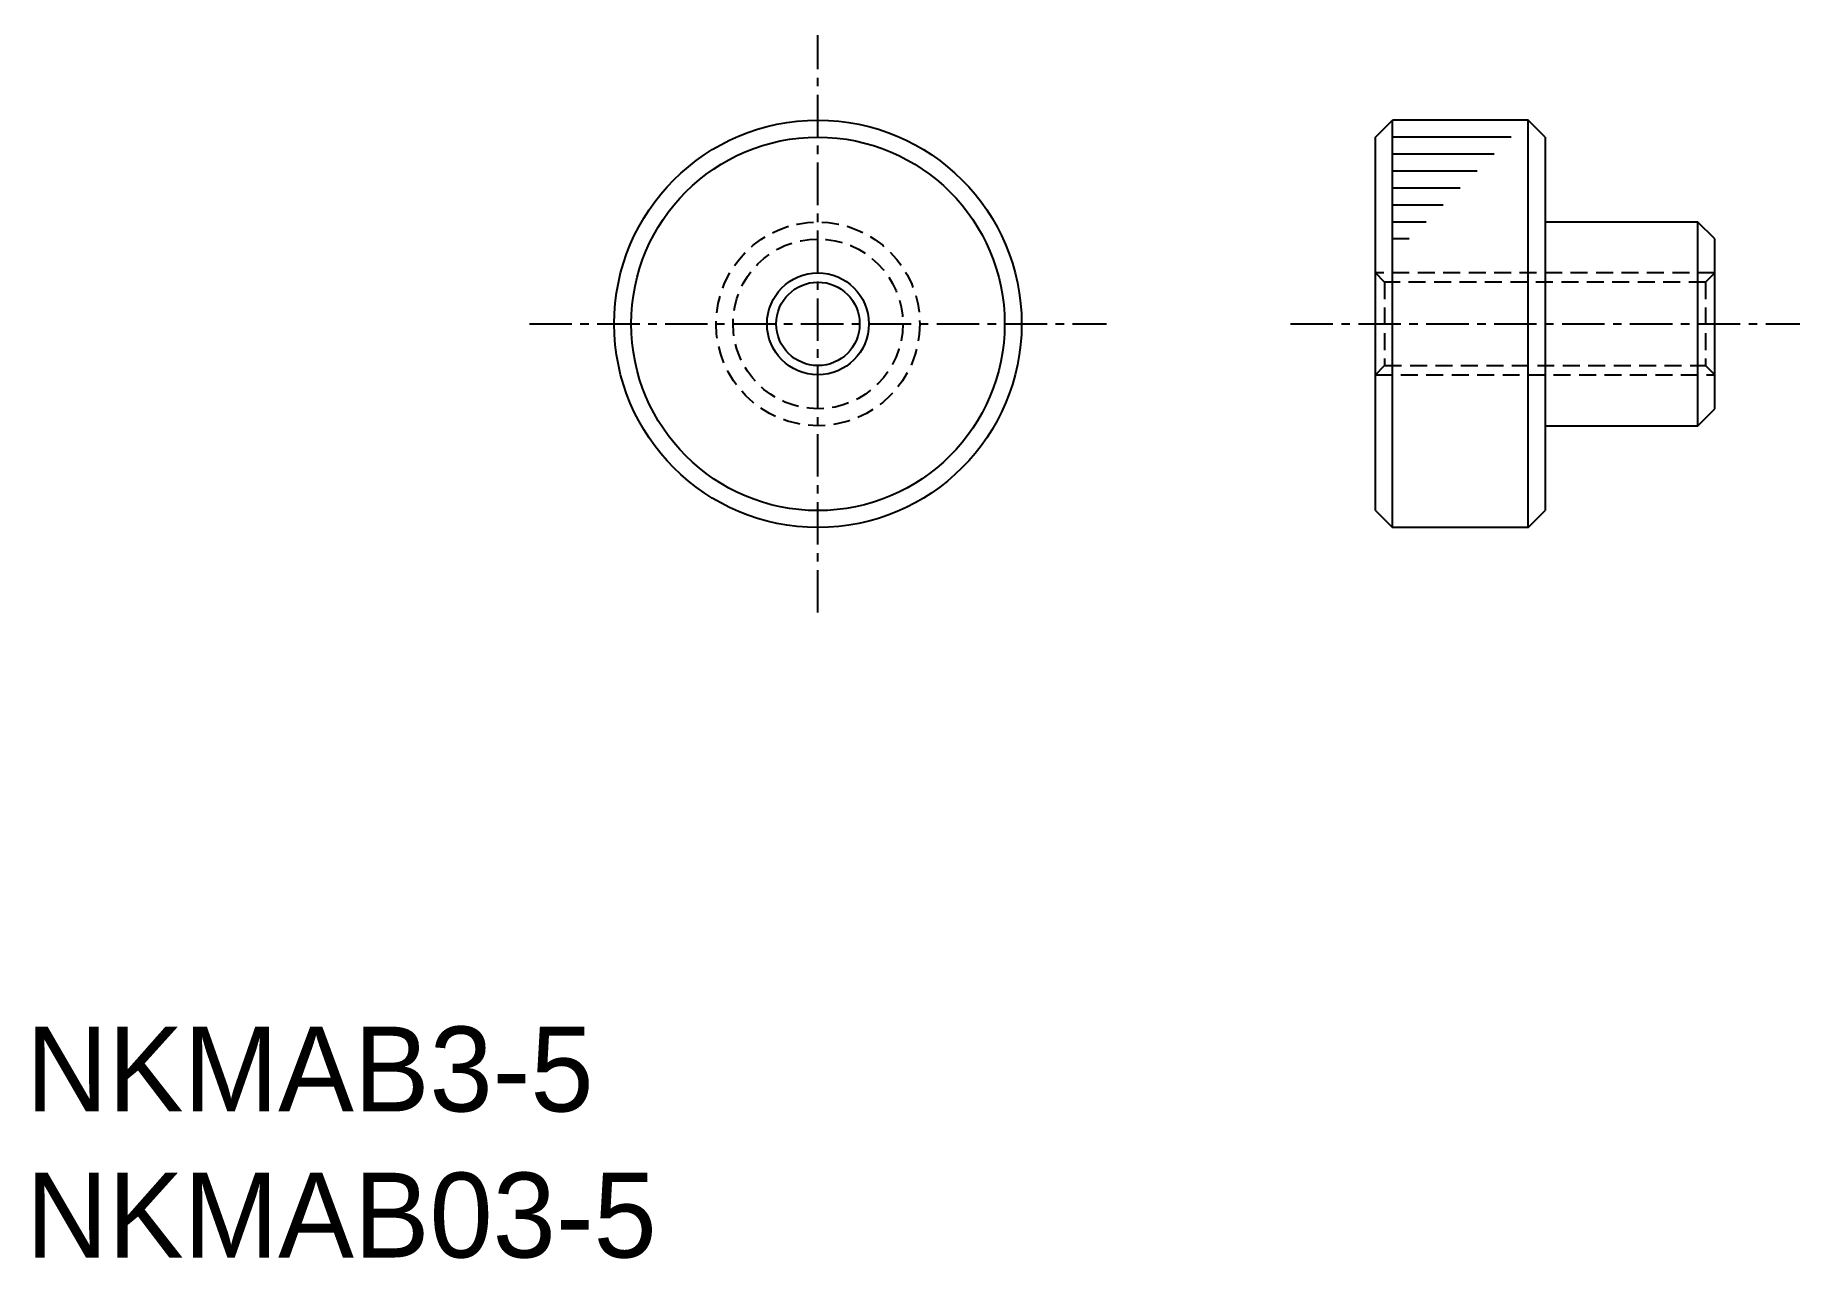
# Model space of a CAD drawing. Extents: x 0.3 to 52.2, y 0 to 36.
import ezdxf

# ---------------------------------------------------------------- set-up
doc = ezdxf.new("R2010")
doc.units = 0
doc.linetypes.add('CENTER', pattern=[2, 1.25, -0.25, 0.25, -0.25])
doc.linetypes.add('DASHED', pattern=[0.75, 0.5, -0.25])
doc.layers.get('0').update_dxf_attribs({"linetype": 'CONTINUOUS'})
doc.layers.add('CENTER', color=1, linetype='CENTER')

msp = doc.modelspace()

# ---------------------------------------------------------------- linework, layer by layer
at = {"color": 7, "linetype": 'CONTINUOUS'}
for p, q in [((39.75, 33), (40.25, 33.5)), ((40.25, 21.5), (40.25, 33.5)), ((44.25, 33.5), (40.25, 33.5)), ((44.25, 21.5), (44.25, 33.5)), ((44.75, 33), (44.25, 33.5)), ((39.75, 22), (39.75, 33)), ((43.75, 33), (40.25, 33)), ((44.75, 33), (44.75, 22)), ((43.25, 32.5), (40.25, 32.5)), ((42.75, 32), (40.25, 32)), ((42.25, 31.5), (40.25, 31.5)), ((41.75, 31), (40.25, 31)), ((41.25, 30.5), (40.25, 30.5)), ((49.25, 30.5), (44.75, 30.5)), ((49.25, 24.5), (49.25, 30.5)), ((49.75, 30), (49.25, 30.5)), ((40.75, 30), (40.25, 30)), ((49.75, 25), (49.75, 30)), ((44.25, 27.5), (44.25, 27.5)), ((49.25, 24.5), (49.75, 25)), ((44.25, 24.5), (44.25, 24.5)), ((44.75, 24.5), (49.25, 24.5)), ((39.75, 22), (40.25, 21.5)), ((44.25, 21.5), (44.75, 22)), ((44.25, 21.5), (40.25, 21.5))]:
    msp.add_line(p, q, dxfattribs=at)
at = {"color": 3, "linetype": 'DASHED'}
for p, q in [((49.75, 29), (39.75, 29)), ((40.021, 28.729), (39.75, 29)), ((40.021, 28.729), (40.021, 26.271)), ((49.479, 28.729), (40.021, 28.729)), ((49.479, 28.729), (49.75, 29)), ((49.479, 28.729), (49.479, 26.271)), ((39.75, 26), (40.021, 26.271)), ((39.75, 26), (49.75, 26)), ((40.021, 26.271), (49.479, 26.271)), ((49.479, 26.271), (49.75, 26))]:
    msp.add_line(p, q, dxfattribs=at)
at = {"color": 7, "linetype": 'CONTINUOUS'}
for radius in [6, 5.5, 1.229]:
    msp.add_circle((23.329, 27.5), radius, dxfattribs=at)
at = {"color": 3, "linetype": 'DASHED'}
for radius in [3, 2.5]:
    msp.add_circle((23.329, 27.5), radius, dxfattribs=at)
at = {"color": 3, "linetype": 'CONTINUOUS'}
msp.add_circle((23.329, 27.5), 1.5, dxfattribs=at)
at = {"layer": 'CENTER', "color": 1, "linetype": 'CENTER'}
for p, q in [((23.329, 19), (23.329, 36)), ((14.829, 27.5), (31.829, 27.5)), ((37.25, 27.5), (52.25, 27.5))]:
    msp.add_line(p, q, dxfattribs=at)

# ---------------------------------------------------------------- texts
at = {"color": 7, "linetype": 'CONTINUOUS'}
for s, p in [('NKMAB3-5', (0, 4.302)), ('NKMAB03-5', (0, 0))]:
    msp.add_text(s, height=2.5, dxfattribs=at).set_placement(p)

doc.saveas('drawing.dxf')
